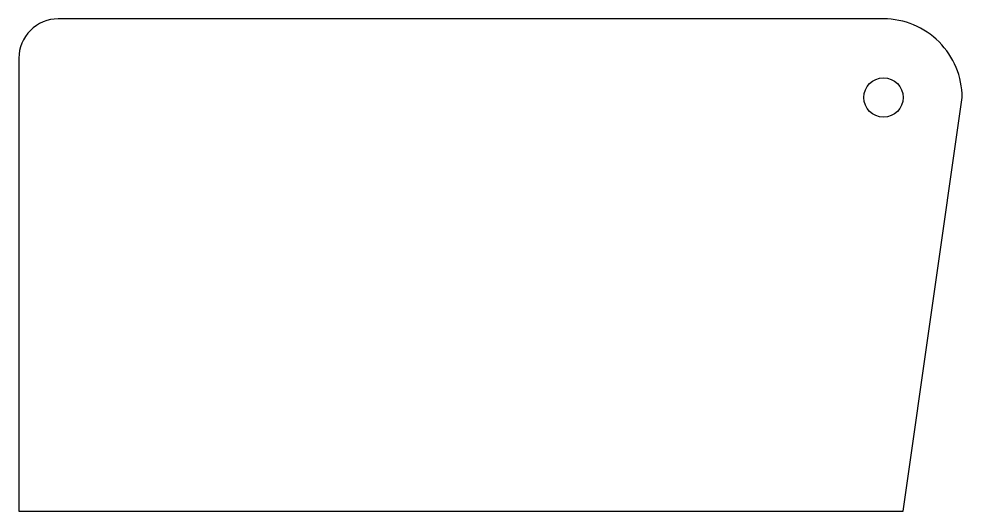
# Model space of a CAD drawing. Header units: millimetres. Extents: x 0 to 480, y 0 to 250.
import ezdxf

# ---------------------------------------------------------------- set-up
doc = ezdxf.new("R2010")
doc.units = ezdxf.units.MM

msp = doc.modelspace()

# ---------------------------------------------------------------- linework, layer by layer
msp.add_lwpolyline([(0, 230.4), (0, 0), (450, 0), (480, 210.4, 0.414214), (440, 250.4), (20, 250.4, 0.414214)], format="xyb", close=True)
msp.add_circle((440, 210.4), 10)

doc.saveas('drawing.dxf')
